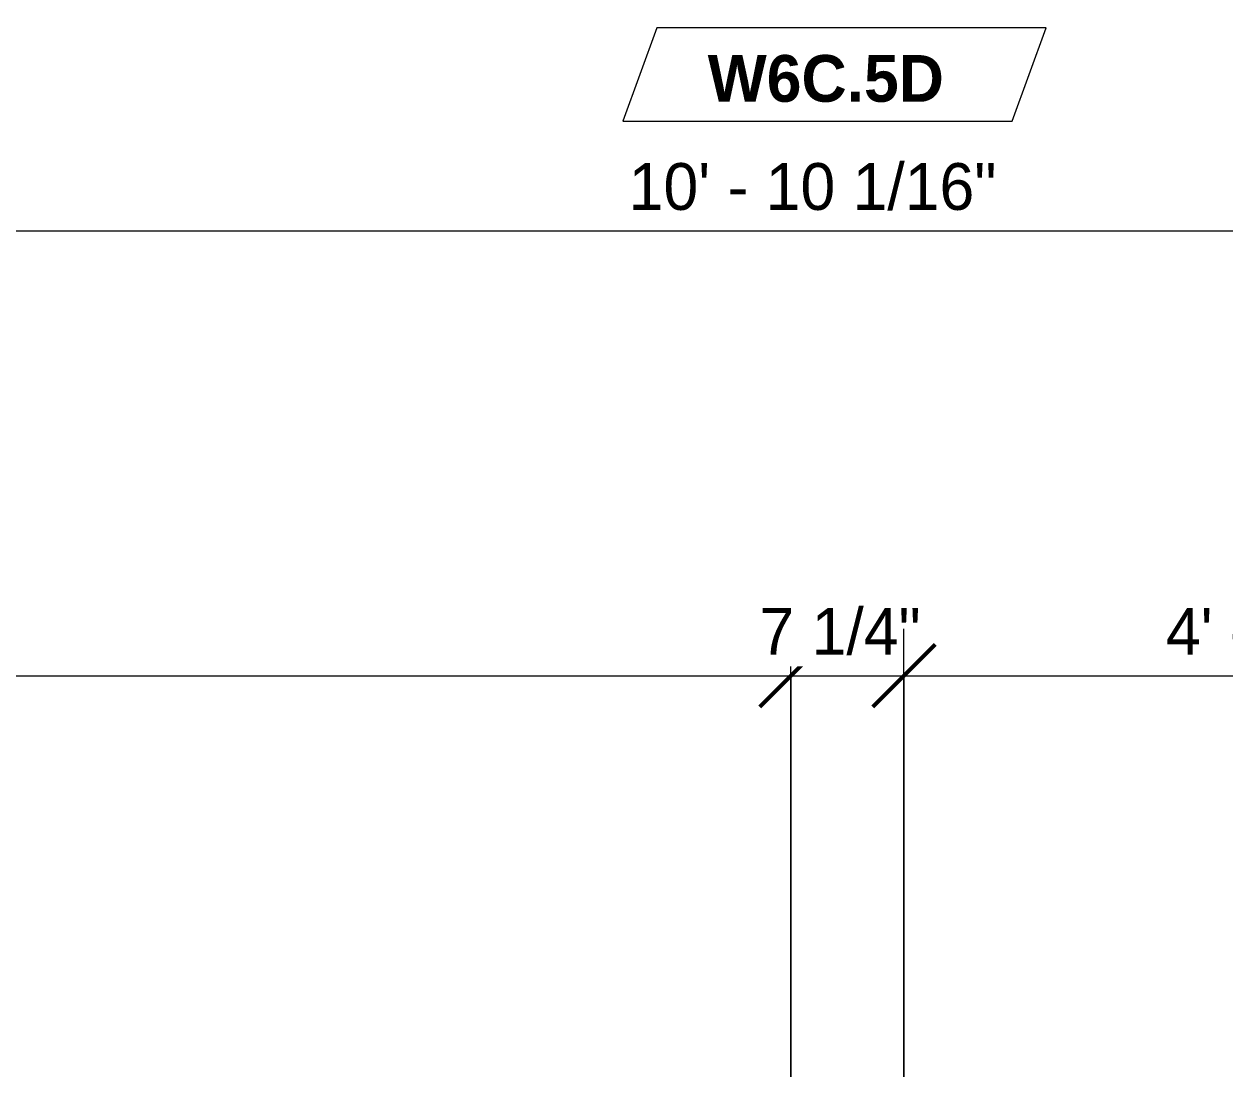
# Model space of a CAD drawing. Header units: inches. Extents: x -4058 to -1781, y 9814 to 12289.
# Drawn here: x -3322.9 to -3245.8, y 11649.7 to 11716.8 of the extents above; entities that cross this region are included whole.
import ezdxf

# ---------------------------------------------------------------- set-up
doc = ezdxf.new("R2010")
doc.units = ezdxf.units.IN
doc.header["$MEASUREMENT"] = 0
for name, color, linetype, lineweight in [('A-ANNO-DIMS', 211, 'Continuous', 9), ('A-ANNO-DIMS-32', 211, 'Continuous', 9), ('A-WALL-IDEN', 211, 'Continuous', 9)]:
    doc.layers.add(name, color=color, linetype=linetype, lineweight=lineweight)
doc.styles.add('Century Gothic', font='ufonts.com_century-gothic.ttf', dxfattribs={"height": 3})
doc.styles.add('Century Gothic_B_1', font='GOTHICB.TTF', dxfattribs={"height": 3})
doc.dimstyles.new('THE_DIMENSION_STRING_4', dxfattribs={"dimscale": 12, "dimtxt": 3.132505, "dimasz": 0.333333, "dimexe": 0.25, "dimexo": 0.166667, "dimgap": 0.041667, "dimtad": 1, "dimdec": 4, "dimrnd": 0.0625, "dimzin": 3, "dimdsep": 46, "dimlunit": 4, "dimtxsty": 'Century Gothic', "dimblk1": 'OBLIQUE', "dimblk2": 'OBLIQUE', "dimsah": 1, "dimcen": 0.09, "dimdle": 0.25, "dimazin": 0, "dimtfac": 1, "dimtdec": 4, "dimtix": 1, "dimtmove": 0, "dimatfit": 3, "dimfxl": 1, "dimtvp": 1, "dimtfill": 1, "dimfrac": 2, "dimtolj": 1, "dimtzin": 0, "dimarcsym": 2})

# ---------------------------------------------------------------- blocks, each defined once
blk = doc.blocks.new('Wall Tag - Arch Wall-3956453-UNIT PLANS - 2ND FLOOR')
at = {"layer": 'A-WALL-IDEN'}
for p, q in [((-0.3561, 0.0937), (-0.4244, -0.0937)), ((0.4244, 0.0937), (-0.3561, 0.0937)), ((0.3561, -0.0937), (0.4244, 0.0937)), ((-0.4244, -0.0937), (0.3561, -0.0937))]:
    blk.add_line(p, q, dxfattribs=at)
blk = doc.blocks.new('DIMBLOCK1009-UNIT PLANS - 2ND FLOOR')
at = {"layer": 'A-ANNO-DIMS-32'}
for p, q in [((-3403.174, 11646.239), (-3403.174, 11677.985)), ((-3273.674, 11646.239), (-3273.674, 11677.985)), ((-3403.174, 11674.985), (-3273.674, 11674.985)), ((-3403.174, 11674.985), (-3403.174, 11646.239)), ((-3273.674, 11674.985), (-3273.674, 11646.239))]:
    blk.add_line(p, q, dxfattribs=at)
at = {"layer": 'A-ANNO-DIMS-32', "lineweight": 50}
for p, q in [((-3403.174, 11674.985), (-3401.174, 11676.985)), ((-3273.674, 11674.985), (-3271.674, 11676.985)), ((-3403.174, 11674.985), (-3405.174, 11672.985)), ((-3273.674, 11674.985), (-3275.674, 11672.985))]:
    blk.add_line(p, q, dxfattribs=at)
at = {"layer": 'A-ANNO-DIMS-32', "color": 0, "insert": (-3348.667, 11679.33), "char_height": 3, "width": 24.5827, "attachment_point": 1, "line_spacing_factor": 0.984502, "style": 'Century Gothic', "bg_fill": 3, "box_fill_scale": 1.25, "bg_fill_color": 256, "bg_fill_true_color": 13158600, "bg_fill_transparency": 0}
blk.add_mtext('10\' - 9 1/2"', dxfattribs=at)
blk = doc.blocks.new('_Oblique')
at = {"color": 0, "linetype": 'ByBlock', "lineweight": -2}
blk.add_line((-0.5, -0.5), (0.5, 0.5), dxfattribs=at)
blk = doc.blocks.new('DIMBLOCK1010-UNIT PLANS - 2ND FLOOR')
at = {"layer": 'A-ANNO-DIMS-32'}
for p, q in [((-3273.674, 11646.239), (-3273.674, 11677.985)), ((-3266.424, 11646.239), (-3266.424, 11677.985)), ((-3273.674, 11674.985), (-3266.424, 11674.985)), ((-3273.674, 11674.985), (-3273.674, 11646.239)), ((-3266.424, 11674.985), (-3266.424, 11646.239))]:
    blk.add_line(p, q, dxfattribs=at)
at = {"layer": 'A-ANNO-DIMS-32', "lineweight": 50}
for p, q in [((-3273.674, 11674.985), (-3271.674, 11676.985)), ((-3266.424, 11674.985), (-3264.424, 11676.985)), ((-3273.674, 11674.985), (-3275.674, 11672.985)), ((-3266.424, 11674.985), (-3268.424, 11672.985))]:
    blk.add_line(p, q, dxfattribs=at)
at = {"layer": 'A-ANNO-DIMS-32', "color": 0, "insert": (-3275.692, 11679.33), "char_height": 3, "width": 13.54435, "attachment_point": 1, "line_spacing_factor": 0.984502, "style": 'Century Gothic', "bg_fill": 3, "box_fill_scale": 1.25, "bg_fill_color": 256, "bg_fill_true_color": 13158600, "bg_fill_transparency": 0}
blk.add_mtext('7 1/4"', dxfattribs=at)
blk = doc.blocks.new('DIMBLOCK1011-UNIT PLANS - 2ND FLOOR')
at = {"layer": 'A-ANNO-DIMS-32'}
for p, q in [((-3266.424, 11646.239), (-3266.424, 11677.985)), ((-3207.636, 11646.239), (-3207.636, 11677.985)), ((-3266.424, 11674.985), (-3207.636, 11674.985)), ((-3266.424, 11674.985), (-3266.424, 11646.239)), ((-3207.636, 11674.985), (-3207.636, 11646.239))]:
    blk.add_line(p, q, dxfattribs=at)
at = {"layer": 'A-ANNO-DIMS-32', "lineweight": 50}
for p, q in [((-3266.424, 11674.985), (-3264.424, 11676.985)), ((-3207.636, 11674.985), (-3205.636, 11676.985)), ((-3266.424, 11674.985), (-3268.424, 11672.985)), ((-3207.636, 11674.985), (-3209.636, 11672.985))]:
    blk.add_line(p, q, dxfattribs=at)
at = {"layer": 'A-ANNO-DIMS-32', "color": 0, "insert": (-3249.61, 11679.33), "char_height": 3, "width": 30.19138, "attachment_point": 1, "line_spacing_factor": 0.984502, "style": 'Century Gothic', "bg_fill": 3, "box_fill_scale": 1.25, "bg_fill_color": 256, "bg_fill_true_color": 13158600, "bg_fill_transparency": 0}
blk.add_mtext('4\' - 10 13/16"', dxfattribs=at)
blk = doc.blocks.new('DIMBLOCK1032-UNIT PLANS - 2ND FLOOR')
at = {"layer": 'A-ANNO-DIMS-32'}
for p, q in [((-3336.536, 11719.739), (-3336.536, 11700.54)), ((-3336.536, 11703.54), (-3336.536, 11719.739)), ((-3206.474, 11719.739), (-3206.474, 11700.54)), ((-3206.474, 11703.54), (-3206.474, 11719.739)), ((-3336.536, 11703.54), (-3206.474, 11703.54))]:
    blk.add_line(p, q, dxfattribs=at)
at = {"layer": 'A-ANNO-DIMS-32', "lineweight": 50}
for p, q in [((-3336.536, 11703.54), (-3334.536, 11705.54)), ((-3206.474, 11703.54), (-3204.474, 11705.54)), ((-3336.536, 11703.54), (-3338.536, 11701.54)), ((-3206.474, 11703.54), (-3208.474, 11701.54))]:
    blk.add_line(p, q, dxfattribs=at)
at = {"layer": 'A-ANNO-DIMS-32', "color": 0, "insert": (-3284.085, 11707.885), "char_height": 3, "width": 30.19138, "attachment_point": 1, "line_spacing_factor": 0.984502, "style": 'Century Gothic', "bg_fill": 3, "box_fill_scale": 1.25, "bg_fill_color": 256, "bg_fill_true_color": 13158600, "bg_fill_transparency": 0}
blk.add_mtext('10\' - 10 1/16"', dxfattribs=at)

msp = doc.modelspace()

# ---------------------------------------------------------------- block references
at = {"layer": 'A-WALL-IDEN', "xscale": 31.99999999999999, "yscale": 31.99999999999999, "zscale": 31.99999999999999}
msp.add_blockref('Wall Tag - Arch Wall-3956453-UNIT PLANS - 2ND FLOOR', (-3270.87999, 11713.57582), dxfattribs=at)

# ---------------------------------------------------------------- texts
at = {"layer": 'A-WALL-IDEN', "insert": (-3279.01559, 11714.82335), "char_height": 3, "width": 19.594, "attachment_point": 1, "style": 'Century Gothic_B_1'}
msp.add_mtext('W6C.5D', dxfattribs=at)

# ---------------------------------------------------------------- dimensions: what is measured, and where the dimension line sits
at = {"layer": 'A-ANNO-DIMS'}
dim = msp.add_linear_dim(base=(-3273.67374, 11674.9848), p1=(-3403.17374, 11644.2394), p2=(-3273.67374, 11644.2394), dimstyle='THE_DIMENSION_STRING_4', override={"dimpost": '<>', "dimfxl": 129.5}, dxfattribs=at)
dim.commit()
dim.dimension.update_dxf_attribs({"geometry": 'DIMBLOCK1009-UNIT PLANS - 2ND FLOOR', "text_midpoint": (-3338.42374, 11677.22647)})

# ---------------------------------------------------------------- next in the draw order: dimensions: what is measured, and where the dimension line sits
for base, p1, p2, override, picture, middle in [((-3206.47374, 11703.53988), (-3336.53624, 11721.7394), (-3206.47374, 11721.7394), {"dimpost": '<>', "dimfxl": 130.0625}, 'DIMBLOCK1032-UNIT PLANS - 2ND FLOOR', (-3271.50499, 11705.78156)), ((-3266.42374, 11674.9848), (-3273.67374, 11644.2394), (-3266.42374, 11644.2394), {"dimpost": '<>', "dimfxl": 7.25}, 'DIMBLOCK1010-UNIT PLANS - 2ND FLOOR', (-3270.04874, 11677.22647))]:
    dim = msp.add_linear_dim(base=base, p1=p1, p2=p2, dimstyle='THE_DIMENSION_STRING_4', override=override, dxfattribs=at)
    dim.commit()
    dim.dimension.update_dxf_attribs({"geometry": picture, "text_midpoint": middle})

# ---------------------------------------------------------------- next in the draw order: dimensions: what is measured, and where the dimension line sits
dim = msp.add_linear_dim(base=(-3207.63624, 11674.9848), p1=(-3266.42374, 11644.2394), p2=(-3207.63624, 11644.2394), dimstyle='THE_DIMENSION_STRING_4', override={"dimpost": '<>', "dimfxl": 58.7875}, dxfattribs=at)
dim.commit()
dim.dimension.update_dxf_attribs({"geometry": 'DIMBLOCK1011-UNIT PLANS - 2ND FLOOR', "text_midpoint": (-3237.02999, 11677.22647)})

doc.saveas('drawing.dxf')
